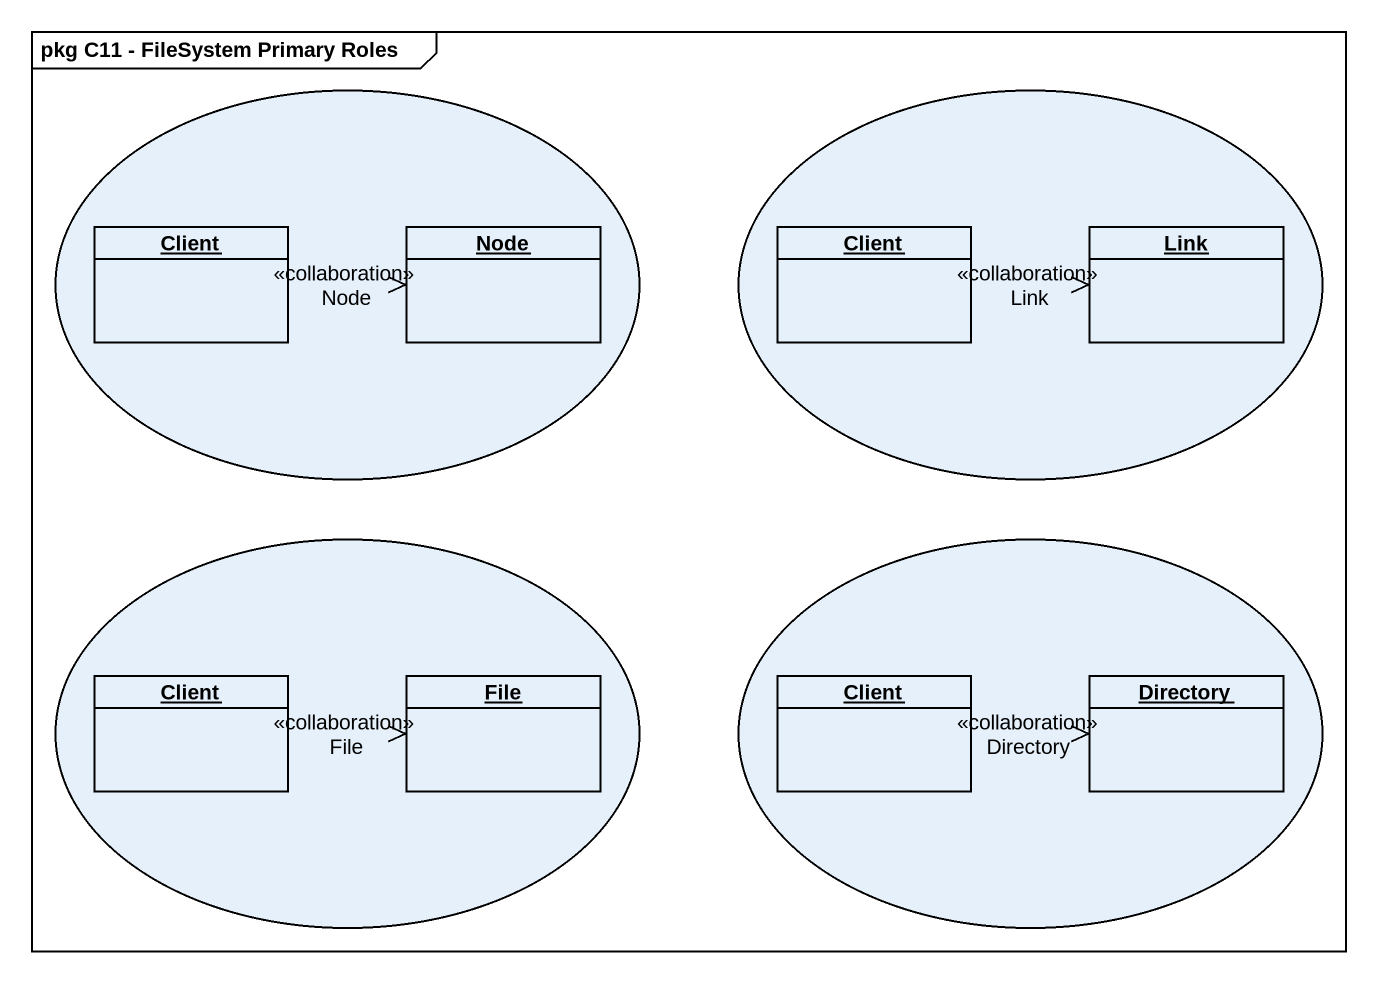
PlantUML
@startuml
mainframe pkg C11 - FileSystem Primary Roles
allowmixing
hide circle
hide empty members
usecase "Node" as Node_ <<collaboration>>
usecase Link <<collaboration>>
object Client
object "Node" as Node__2
object "Client" as Client_2
object "Link" as Link_2
usecase "File" as File_ <<collaboration>>
usecase Directory <<collaboration>>
object "Client" as Client_3
object "File" as File__2
object "Client" as Client_4
object "Directory" as Directory_2
Client -right-> Node__2
Client_2 -right-> Link_2
Client_3 -right-> File__2
Client_4 -right-> Directory_2
@enduml
